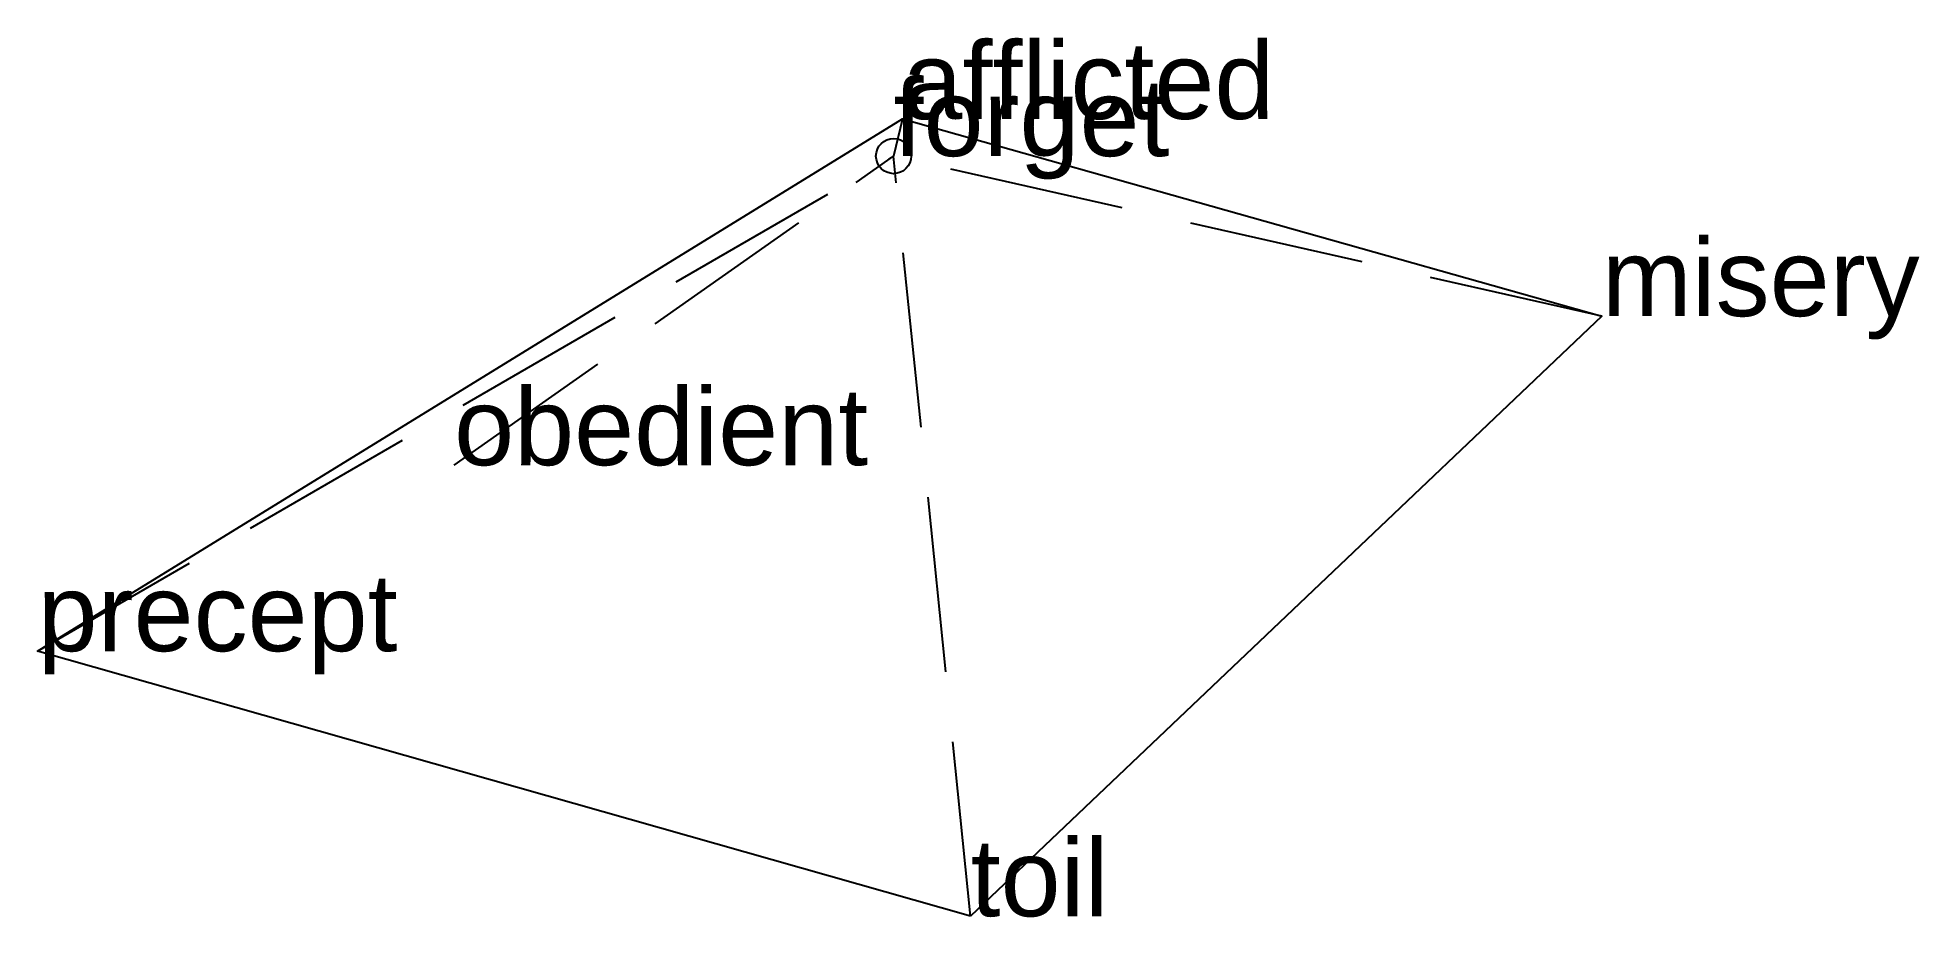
# Model space of a CAD drawing. Extents: x -1.22 to 1.46, y -1.08 to 0.17.
import ezdxf

# ---------------------------------------------------------------- set-up
doc = ezdxf.new("R2010")
doc.units = 0
doc.linetypes.add('DASHED2', pattern=[0.3, 0.25, -0.05])
doc.layers.add('TEXT', color=1, linetype='CONTINUOUS')
doc.styles.get("Standard").update_dxf_attribs({"font": 'arial.ttf'})

msp = doc.modelspace()

# ---------------------------------------------------------------- linework, layer by layer
at = {"linetype": 'DASHED2'}
for p in [(0.0127, 0.0529), (-1.2185, -0.7051), (-0.6256, -0.4402), (0, 0), (1.0083, -0.2279), (0.1097, -1.0827)]:
    msp.add_line(p, (0, 0), dxfattribs=at)
msp.add_circle((0, 0), 0.025)
at = {"layer": 'OUTLINE', "linetype": 'CONTINUOUS'}
msp.add_polyline3d([(0.1097, -1.0827, 0), (-1.2185, -0.7051, 0), (0.0127, 0.0529, 0), (1.0083, -0.2279, 0), (0.1097, -1.0827, 0)], close=True, dxfattribs=at)

# ---------------------------------------------------------------- texts
at = {"layer": 'TEXT'}
for s, p in [('afflicted', (0.0127, 0.0529)), ('forget', (0, 0)), ('misery', (1.0083, -0.2279)), ('obedient', (-0.6256, -0.4402)), ('precept', (-1.2185, -0.7051)), ('toil', (0.1097, -1.0827))]:
    msp.add_text(s, height=0.11, dxfattribs=at).set_placement(p)

doc.saveas('drawing.dxf')
